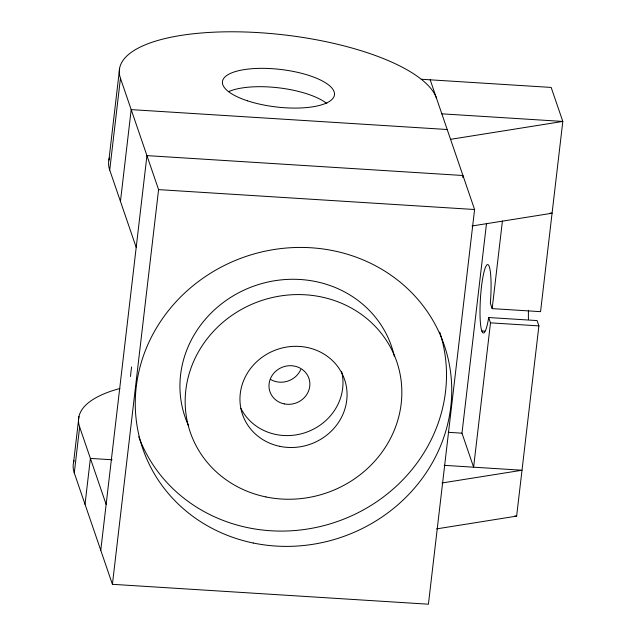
<?xml version="1.0" encoding="UTF-8"?>
<svg xmlns="http://www.w3.org/2000/svg" width="636" height="636" viewBox="0 0 636 636"><rect width="100%" height="100%" fill="white"/><g stroke="black" fill="none" stroke-linecap="round" stroke-linejoin="round"><path stroke-width="0.95" d="M108.899 160.105L119.632 68.314M73.585 462.396L78.959 416.508M430.19 79.818L474.591 209.514L428.418 604.2L112.413 584.309L74.285 472.938L79.651 427.042A160.105 53.607 6.7 0 1 119.918 388.493M136.207 247.404L109.718 170.043L120.45 78.252A160.105 53.607 6.7 0 1 259.448 32.682A160.105 53.607 6.7 0 1 436.463 98.143M85.017 504.3L90.392 458.405L112.095 459.772M120.45 201.405L131.191 109.615L447.203 129.506M100.766 550.299L146.94 155.613L462.952 175.504L462.722 177.484M112.413 584.309L158.587 189.623L120.45 78.252M421.334 79.262L551.173 87.434L562.812 121.436L540.56 311.664L492.169 308.619L490.348 303.3A34.328 5.12 -86.4 0 0 486.349 265.562A34.328 5.12 -86.4 0 0 480.14 318.66A34.328 5.12 -86.4 0 0 488.679 317.531L490.499 322.85L473.621 467.19L461.975 433.18L486.516 223.379M492.169 308.619L502.416 221.01M436.606 528.882L516.639 516.122L538.899 325.894L537.078 320.576L488.679 317.531M450.566 139.332L562.812 121.436L441.829 113.828M472.039 225.987L552.08 213.227L550.1 213.1M441.972 482.986L522.013 470.235L444.19 465.337M158.587 189.623L474.591 209.514M490.499 322.85L538.899 325.894M481.778 330.935L484.807 331.125M448.245 432.313L461.975 433.18M514.667 516.003L516.639 516.122M79.651 427.042L106.14 504.412M188.638 425.929A109.106 101.514 -18.9 0 1 255.847 285.405A109.106 101.514 -18.9 0 1 394.352 356.47M74.285 472.938A160.105 53.607 6.7 0 1 74.062 460.679M109.718 170.043A160.105 53.607 6.7 0 1 109.559 157.601M228.888 91.512A56.389 18.881 6.7 0 1 279.522 87.927A56.389 18.881 6.7 0 1 326.84 103.573M528.444 319.296A34.328 5.12 -86.4 0 1 528.444 310.328M439.754 332.127A159.374 148.283 -18.9 0 1 337.024 521.639A159.374 148.283 -18.9 0 1 138.728 436.709M130.507 376.504A159.374 148.283 -18.9 0 1 131.628 366.924M300.78 369.437A20.598 19.16 -18.9 0 1 270.523 379.438M341.612 371.448A53.941 50.188 -18.9 0 1 306.83 432.083A53.941 50.188 -18.9 0 1 240.845 408.32M265.951 496.939A109.106 101.514 -18.9 0 0 398.017 365.628A109.106 101.514 -18.9 0 0 216.542 328.168A109.106 101.514 -18.9 0 0 265.951 496.939M247.42 100.798A56.389 18.881 6.7 0 0 334.401 95.201A56.389 18.881 6.7 0 0 253.557 68.601A56.389 18.881 6.7 0 0 247.42 100.798M253.263 543.017A159.374 148.283 -18.9 0 0 446.162 351.215A159.374 148.283 -18.9 0 0 181.085 296.503A159.374 148.283 -18.9 0 0 253.263 543.017M279.88 446.361A53.941 50.188 -18.9 0 0 345.173 381.441A53.941 50.188 -18.9 0 0 255.457 362.925A53.941 50.188 -18.9 0 0 279.88 446.361M284.228 403.892A20.598 19.16 -18.9 0 0 309.16 379.104A20.598 19.16 -18.9 0 0 274.903 372.036A20.598 19.16 -18.9 0 0 284.228 403.892"/></g></svg>
